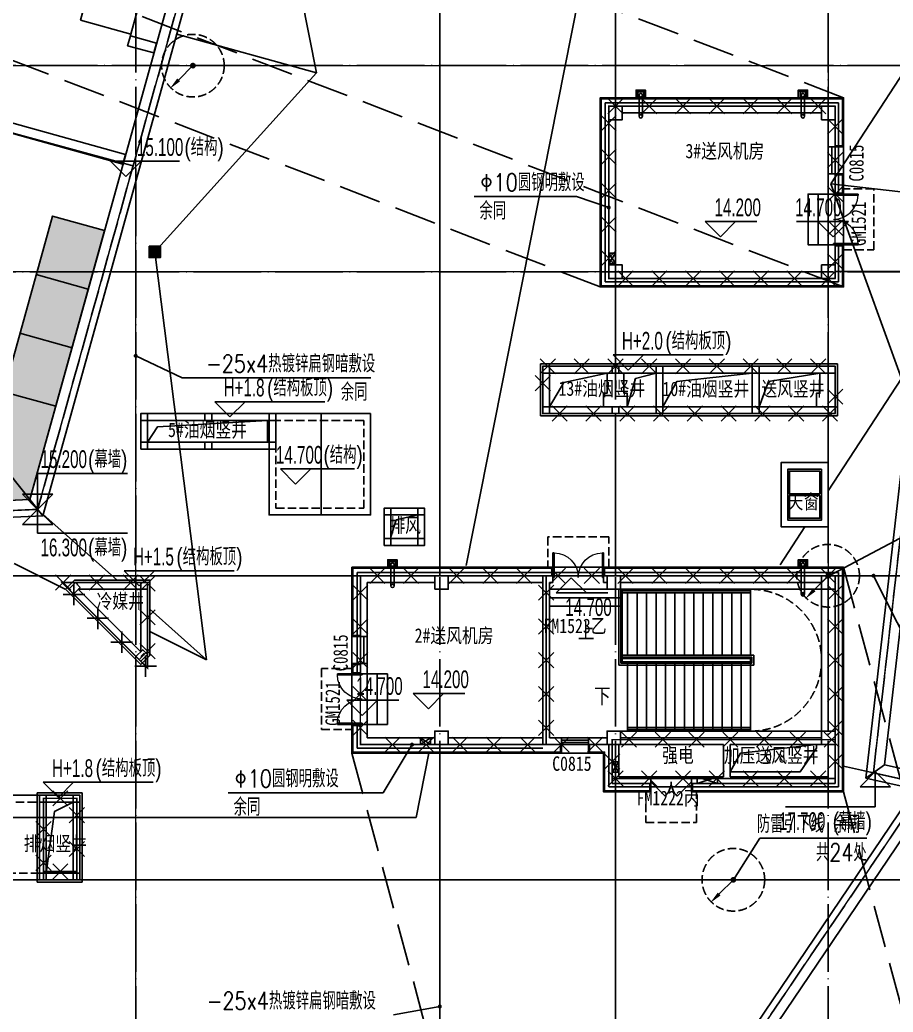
# Model space of a CAD drawing. Extents: x -233336 to 840473, y -28113 to 330904.
# Drawn here: x 781954 to 807803, y 268472 to 297847 of the extents above; entities that cross this region are included whole.
import ezdxf
from ezdxf.xclip import XClip

# ---------------------------------------------------------------- set-up
doc = ezdxf.new("R2010")
doc.units = 0
doc.header["$LTSCALE"] = 1000
doc.header["$XCLIPFRAME"] = 2
for name, pattern in [('104-14# 核心筒$0$DASH', [0.35, 0.25, -0.1]), ('104-14# 核心筒$0$DOTE', [2.42, 2, -0.2, 0.02, -0.2]), ('DASH', [0.35, 0.25, -0.1]), ('X-104 14#平面$0$$0$DASH', [0.35, 0.25, -0.1]), ('X-104 14#平面$0$DASH', [0.35, 0.25, -0.1])]:
    doc.linetypes.add(name, pattern=pattern)
doc.layers.get('0').update_dxf_attribs({"linetype": 'CONTINUOUS'})
for name, color, linetype in [('104-14# 核心筒$0$01-标注_符号', 8, 'CONTINUOUS'), ('104-14# 核心筒$0$02-TEXT_标注', 9, 'CONTINUOUS'), ('104-14# 核心筒$0$02-TEXT_门窗', 9, 'CONTINUOUS'), ('104-14# 核心筒$0$A-C_窗', 8, 'CONTINUOUS'), ('104-14# 核心筒$0$A-E_栏杆', 8, 'CONTINUOUS'), ('104-14# 核心筒$0$A-E_电梯', 8, 'CONTINUOUS'), ('104-14# 核心筒$0$A_AXIS-轴线', 8, '104-14# 核心筒$0$DOTE'), ('104-14# 核心筒$0$A_STR-砌块墙', 7, 'CONTINUOUS'), ('104-14# 核心筒$0$A_STR-砼柱', 8, 'CONTINUOUS'), ('104-14# 核心筒$0$DOOR_FIRE', 8, 'CONTINUOUS'), ('104-14# 核心筒$0$DOOR_FIRE_TEXT', 7, 'CONTINUOUS'), ('104-14# 核心筒$0$DUCT-新风管立管', 3, 'CONTINUOUS'), ('104-14# 核心筒$0$SURFACE', 6, 'CONTINUOUS'), ('LIGHTNING_DIM', 80, 'CONTINUOUS'), ('LWIRE', 80, 'CONTINUOUS'), ('TEL_LEAD', 80, 'CONTINUOUS'), ('WIRE-避雷', 130, 'CONTINUOUS'), ('X-104 14#平面$0$01-标注_标高', 8, 'CONTINUOUS'), ('X-104 14#平面$0$02-TEXT_房间', 9, 'CONTINUOUS'), ('X-104 14#平面$0$02-TEXT_标注', 9, 'CONTINUOUS'), ('X-104 14#平面$0$02-TEXT_门窗', 9, 'CONTINUOUS'), ('X-104 14#平面$0$A-C_玻璃幕墙', 8, 'CONTINUOUS'), ('X-104 14#平面$0$A-C_窗', 8, 'CONTINUOUS'), ('X-104 14#平面$0$A-C_门', 8, 'CONTINUOUS'), ('X-104 14#平面$0$A-E_楼梯', 8, 'CONTINUOUS'), ('X-104 14#平面$0$A-O_分水线', 8, 'CONTINUOUS'), ('X-104 14#平面$0$A-O_屋面', 8, 'CONTINUOUS'), ('X-104 14#平面$0$A-SUR_保温', 8, 'CONTINUOUS'), ('X-104 14#平面$0$A-SUR_看线', 8, 'CONTINUOUS'), ('X-104 14#平面$0$A-TECH_电气', 8, 'CONTINUOUS'), ('X-104 14#平面$0$A-TECH_结构', 8, 'CONTINUOUS'), ('X-104 14#平面$0$A_STR-砌块墙', 7, 'CONTINUOUS'), ('X-104 14#平面$0$A_STR-砼柱', 8, 'CONTINUOUS'), ('X-104 14#平面$0$D_铝板', 8, 'CONTINUOUS'), ('X-104 14#平面$0$DUCT-新风管立管', 3, 'CONTINUOUS'), ('X-104 14#平面$0$EH_玻璃', 8, 'CONTINUOUS'), ('X-104 14#平面$0$SURFACE', 6, 'CONTINUOUS'), ('X-104 14#平面$0$图例', 7, 'CONTINUOUS')]:
    doc.layers.add(name, color=color, linetype=linetype)
doc.layers.add('104-14# 核心筒$0$04-不打印_辅助线', color=8, linetype='CONTINUOUS', plot=False)
doc.layers.add('X-104 14#平面$0$04-不打印_辅助线', color=8, linetype='CONTINUOUS', plot=False)
doc.styles.add('104-14# 核心筒$0$_TCH_DIM', font='ros.shx', dxfattribs={"bigfont": 'jd.shx'})
doc.styles.add('104-14# 核心筒$0$_TCH_SPACE', font='STXIHEI.TTF', dxfattribs={"width": 0.8, "height": 5})
doc.styles.add('104-14# 核心筒$0$_TCH_WINDOW', font='STXIHEI.TTF', dxfattribs={"width": 0.8, "height": 3.5})
doc.styles.add('104-14# 核心筒$0$Standard', font='STXIHEI.TTF', dxfattribs={"width": 0.8})
doc.styles.add('_TEL_DIM', font='ROMANS2', dxfattribs={"width": 0.8, "height": 3.5, "bigfont": 'HZDF2'})
doc.styles.get("Standard").update_dxf_attribs({"font": 'GBENOR', "bigfont": 'GBCBIG'})
doc.styles.add('X-104 14#平面$0$_TCH_DIM', font='ros.shx', dxfattribs={"width": 0.8, "bigfont": 'jd.shx'})
doc.styles.add('X-104 14#平面$0$_TCH_SPACE', font='STXIHEI.TTF', dxfattribs={"width": 0.8, "height": 5})
doc.styles.add('X-104 14#平面$0$_TCH_WINDOW', font='STXIHEI.TTF', dxfattribs={"width": 0.75, "height": 3.5})
doc.styles.add('X-104 14#平面$0$Standard', font='STXIHEI.TTF', dxfattribs={"width": 0.8})

# ---------------------------------------------------------------- blocks, each defined once
blk = doc.blocks.new('104-14# 核心筒$0$$DorLib2D$00000116')
at = {"color": 0}
for p, q in [((-0.5, 0), (-0.146, 0.354)), ((0.5, 0), (0.146, 0.354))]:
    blk.add_line(p, q, dxfattribs=at)
for centre, start, end in [((-0.5, 0), 0, 45), ((0.5, 0), 135, 180)]:
    blk.add_arc(centre, 0.5, start, end, dxfattribs=at)
blk = doc.blocks.new('_FZHK')
blk.add_lwpolyline([(-0.5, -0.5), (0.5, -0.5), (0.5, 0.5), (-0.5, 0.5)], close=True)
blk = doc.blocks.new('104-14# 核心筒$0$$DorLib2D$00000002')
for p, q in [((-0.5, 0), (-0.5, 0.4875)), ((-0.475, 0.4875), (-0.5, 0.4875)), ((-0.475, 0), (-0.475, 0.4875)), ((0.475, 0), (0.475, 0.4875)), ((0.475, 0.4875), (0.5, 0.4875)), ((0.5, 0), (0.5, 0.4875)), ((-0.5, 0), (-0.475, 0)), ((0.5, 0), (0.475, 0))]:
    blk.add_line(p, q)
at = {"lineweight": 13}
for centre, start, end in [((-0.4875, 0), 0, 88.53072), ((0.4875, 0), 91.46928, 180)]:
    blk.add_arc(centre, 0.4875, start, end, dxfattribs=at)
blk = doc.blocks.new('104-14# 核心筒$0$$TCHSYS$WIN2D')
for p, q in [((-0.5, 0.5), (0.5, 0.5)), ((-0.5, 0.5), (-0.5, -0.5)), ((0.5, 0.5), (0.5, -0.5)), ((0.5, 0.167), (-0.5, 0.167)), ((0.5, -0.167), (-0.5, -0.167)), ((-0.5, -0.5), (0.5, -0.5))]:
    blk.add_line(p, q)
blk = doc.blocks.new('104-14# 核心筒')
at = {"layer": '104-14# 核心筒$0$01-标注_符号'}
for points in [[(108715, 282773.2, 0, 0, 0), (108715, 283600, 120, 0, 0), (108715, 284050, 0, 0, 0)], [(109540, 280425, 0, 0, 0), (114200, 280425, 0, 0, 0), (114200, 282575, 0, 0, 0), (111530, 282575, 120, 0, 0), (111080, 282575, 0, 0, 0)]]:
    blk.add_lwpolyline(points, format="xyseb", dxfattribs=at)
at = {"layer": '104-14# 核心筒$0$04-不打印_辅助线', "linetype": '104-14# 核心筒$0$DASH'}
blk.add_arc((113600, 281500), 2100, 270, 90, dxfattribs=at)
at = {"layer": '104-14# 核心筒$0$A-E_栏杆'}
for p, q in [((109700, 283600), (109700, 281350)), ((109760, 283600), (109750, 283600)), ((109760, 283600), (109760, 281410)), ((113600, 283550), (109800, 283550)), ((109800, 283490), (109800, 283550)), ((113600, 283490), (109800, 283490)), ((113600, 283490), (113600, 283550)), ((109760, 281410), (113640, 281410)), ((113700, 281650), (109800, 281650)), ((109800, 281590), (109800, 281650)), ((113640, 281590), (109800, 281590)), ((113640, 281410), (113640, 281590)), ((113700, 281350), (113700, 281650)), ((109700, 281350), (113700, 281350)), ((113600, 279510), (109960, 279510)), ((109960, 279450), (109960, 279510)), ((113600, 279450), (109960, 279450)), ((113600, 279450), (113600, 279510))]:
    blk.add_line(p, q, dxfattribs=at)
at = {"layer": '104-14# 核心筒$0$A-E_电梯'}
for p, q in [((109750, 283600), (113600, 283600)), ((109750, 283600), (115700, 283600)), ((109800, 283600), (109800, 283550)), ((109800, 283550), (109800, 283490)), ((109800, 283490), (109800, 281650)), ((109960, 283600), (109960, 283550)), ((109960, 283490), (109960, 281650)), ((110240, 283600), (110240, 283550)), ((110240, 283490), (110240, 281650)), ((110520, 283600), (110520, 283550)), ((110520, 283490), (110520, 281650)), ((110800, 283600), (110800, 283550)), ((110800, 283490), (110800, 281650)), ((111080, 283600), (111080, 283550)), ((111080, 283490), (111080, 281650)), ((111360, 283600), (111360, 283550)), ((111360, 283490), (111360, 281650)), ((111640, 283600), (111640, 283550)), ((111640, 283490), (111640, 281650)), ((111920, 283600), (111920, 283550)), ((111920, 283490), (111920, 281650)), ((112200, 283600), (112200, 283550)), ((112200, 283490), (112200, 281650)), ((112480, 283600), (112480, 283550)), ((112480, 283490), (112480, 281650)), ((112760, 283600), (112760, 283550)), ((112760, 283490), (112760, 281650)), ((113040, 283600), (113040, 283550)), ((113040, 283490), (113040, 281650)), ((113320, 283600), (113320, 283550)), ((113320, 283490), (113320, 281650)), ((113600, 283600), (113600, 283550)), ((113600, 283550), (113600, 283490)), ((113600, 283490), (113600, 281650)), ((115700, 283600), (115700, 279400)), ((109800, 281650), (109800, 281590)), ((109800, 281590), (109800, 281550)), ((109800, 281550), (113600, 281550)), ((109960, 281590), (109960, 281550)), ((113600, 281450), (109960, 281450)), ((109960, 279400), (109960, 281450)), ((110240, 281590), (110240, 281550)), ((110240, 279400), (110240, 281450)), ((110520, 281590), (110520, 281550)), ((110520, 279400), (110520, 281450)), ((110800, 281590), (110800, 281550)), ((110800, 279400), (110800, 281450)), ((111080, 281590), (111080, 281550)), ((111080, 279400), (111080, 281450)), ((111360, 281590), (111360, 281550)), ((111360, 279400), (111360, 281450)), ((111640, 281590), (111640, 281550)), ((111640, 279400), (111640, 281450)), ((111920, 281590), (111920, 281550)), ((111920, 279400), (111920, 281450)), ((112200, 281590), (112200, 281550)), ((112200, 279400), (112200, 281450)), ((112480, 281590), (112480, 281550)), ((112480, 279400), (112480, 281450)), ((112760, 281590), (112760, 281550)), ((112760, 279400), (112760, 281450)), ((113040, 281590), (113040, 281550)), ((113040, 279400), (113040, 281450)), ((113320, 281590), (113320, 281550)), ((113320, 279400), (113320, 281450)), ((113600, 281590), (113600, 281550)), ((113600, 279400), (113600, 281450)), ((109750, 279400), (115700, 279400)), ((113600, 279400), (109960, 279400))]:
    blk.add_line(p, q, dxfattribs=at)
for points in [[(109800, 283350), (107650, 283350), (107650, 283600), (109800, 283600)], [(109800, 283100), (107650, 283100), (107650, 283350), (109800, 283350)], [(113600, 281450), (109800, 281450), (109800, 281550), (113600, 281550)]]:
    blk.add_lwpolyline(points, close=True, dxfattribs=at)
at = {"layer": '104-14# 核心筒$0$A_AXIS-轴线'}
for p, q in [((95400, 317833.6), (95400, 259754.9)), ((104400, 317833.6), (104400, 259754.9)), ((109600, 317833.6), (109600, 259754.9)), ((115900, 317833.6), (115900, 259754.9)), ((-9370.1, 299100), (120259.9, 299100)), ((-9370.1, 293000), (120259.9, 293000)), ((-9370.1, 284000), (120259.9, 284000)), ((-9370.1, 275000), (120259.9, 275000))]:
    blk.add_line(p, q, dxfattribs=at)
at = {"layer": '104-14# 核心筒$0$A_STR-砌块墙'}
for p, q in [((107750, 284000), (107450, 284000)), ((107450, 284000), (107450, 279000)), ((107650, 283800), (107750, 283800)), ((107650, 283800), (107650, 279200)), ((107750, 283800), (107750, 284000)), ((109350, 284000), (109250, 284000)), ((109250, 284000), (109250, 283800)), ((109250, 283800), (109350, 283800)), ((115700, 284000), (109750, 284000)), ((115700, 283800), (109750, 283800)), ((115900, 283600), (115900, 279400)), ((116100, 283600), (116100, 279400)), ((108000, 279200), (107650, 279200)), ((108000, 279000), (108000, 279200)), ((109350, 279200), (108800, 279200)), ((108800, 279200), (108800, 279000)), ((112900, 279200), (109750, 279200)), ((115700, 279200), (112900, 279200)), ((107450, 279000), (108000, 279000)), ((108800, 279000), (109350, 279000)), ((109500, 279000), (109500, 277850)), ((109700, 279000), (109700, 278050)), ((112800, 279000), (109750, 279000)), ((112800, 279000), (112800, 278050)), ((113000, 279000), (113000, 278050)), ((115700, 279000), (113000, 279000)), ((115900, 279000), (115900, 278050)), ((116100, 279000), (116100, 277850)), ((110650, 278050), (109700, 278050)), ((110650, 277850), (110650, 278050)), ((112800, 278050), (111850, 278050)), ((111850, 278050), (111850, 277850)), ((115900, 278050), (113000, 278050)), ((109500, 277850), (110650, 277850)), ((111850, 277850), (112900, 277850)), ((116100, 277850), (112900, 277850))]:
    blk.add_line(p, q, dxfattribs=at)
at = {"layer": '104-14# 核心筒$0$DOOR_FIRE'}
for p, q in [((109250, 284100), (107750, 284100)), ((111850, 278050), (110650, 278050)), ((111850, 277750), (110650, 277750))]:
    blk.add_line(p, q, dxfattribs=at)
at = {"layer": '104-14# 核心筒$0$DUCT-新风管立管'}
blk.add_lwpolyline([(115550, 279000), (113000, 279000), (113000, 278200), (115068, 278200), (115550, 278895.9), (115550, 279000), (113298.3, 278745), (113000, 278200)], dxfattribs=at)
at = {"layer": '104-14# 核心筒$0$SURFACE'}
for p, q in [((107750, 284100), (107450, 284100)), ((107750, 284100), (107750, 284000)), ((109250, 284100), (109250, 284000)), ((109450, 284100), (109250, 284100)), ((116200, 284100), (109450, 284100)), ((116200, 284100), (116200, 279100)), ((116200, 279100), (116200, 277750)), ((109400, 279000), (109400, 277750)), ((110650, 277750), (109400, 277750)), ((110650, 277750), (110650, 277850)), ((111850, 277750), (111850, 277850)), ((112900, 277750), (111850, 277750)), ((116200, 277750), (112900, 277750))]:
    blk.add_line(p, q, dxfattribs=at)
at = {"layer": '104-14# 核心筒$0$A-C_窗'}
ref = blk.add_blockref('104-14# 核心筒$0$$TCHSYS$WIN2D', (108400, 279100), dxfattribs=dict(at, xscale=800, yscale=-200, zscale=200, rotation=179.9999999996356))
ref.add_attrib('A', 'C0815', (107728, 278225), dxfattribs={"layer": '104-14# 核心筒$0$02-TEXT_门窗', "height": 428.14, "rotation": 360, "style": '104-14# 核心筒$0$_TCH_WINDOW', "width": 0.8})
at = {"layer": '104-14# 核心筒$0$A_STR-砼柱', "xscale": 400, "yscale": 400, "zscale": 400}
for p in [(109550, 283800), (115900, 283800), (109550, 279200), (115900, 279200)]:
    blk.add_blockref('_FZHK', p, dxfattribs=at)
at = {"layer": '104-14# 核心筒$0$DOOR_FIRE'}
ref = blk.add_blockref('104-14# 核心筒$0$$DorLib2D$00000002', (108500, 283950), dxfattribs=dict(at, xscale=1500, yscale=-1500, zscale=300, rotation=180.0000000000017))
ref.add_attrib('A', 'FM1523乙', (107471.6, 282302.3), dxfattribs={"layer": '104-14# 核心筒$0$DOOR_FIRE_TEXT', "height": 428.14, "style": '104-14# 核心筒$0$_TCH_WINDOW', "width": 0.8})
ref = blk.add_blockref('104-14# 核心筒$0$$DorLib2D$00000116', (111250, 277900), dxfattribs=dict(at, xscale=1200, yscale=1200, zscale=300, rotation=179.9999999996362))
ref.add_attrib('A', 'FM1222丙', (110225.9, 277207.6), dxfattribs={"layer": '104-14# 核心筒$0$DOOR_FIRE_TEXT', "height": 428.14, "rotation": 360, "style": '104-14# 核心筒$0$_TCH_WINDOW', "width": 0.8})
at = {"layer": '104-14# 核心筒$0$01-标注_符号', "color": 7, "style": '104-14# 核心筒$0$_TCH_DIM'}
for s, p in [('上', (108485.1, 282090.7)), ('下', (108963.3, 280162.5))]:
    blk.add_text(s, height=520.9, dxfattribs=at).set_placement(p)
at = {"layer": '104-14# 核心筒$0$02-TEXT_标注', "style": '104-14# 核心筒$0$Standard', "width": 0.8}
for s, p in [('强电', (110982.8, 278469.5)), ('加压送风竖井', (112809.3, 278468.9))]:
    blk.add_text(s, height=428.14, dxfattribs=at).set_placement(p)
at = {"layer": '104-14# 核心筒$0$04-不打印_辅助线', "style": '104-14# 核心筒$0$_TCH_SPACE', "width": 0.8}
blk.add_text('0.8', height=366.98, dxfattribs=at).set_placement((114032.8, 278469.1))
blk = doc.blocks.new('X-104 14#平面$0$0000')
for p, q in [((68587, 39539), (63777, 15271)), ((57983, 36863), (59350, 29855)), ((59350, 29855), (54563, 24557)), ((62677, 9721), (62299, 7817)), ((45350, 7817), (62299, 7817))]:
    blk.add_line(p, q)
for points in [[(77922, 31708), (74572, 26572)], [(59350, 29855), (55213, 31004)], [(76671, 20811), (74572, 26572)], [(74572, 26572), (77594, 26226)], [(54563, 24557), (56097, 12485)], [(76671, 20811), (74500, 17483)], [(53450, 14841), (51263, 16788)], [(73808, 16421), (73072, 15294)], [(51914, 14577), (50400, 15334)], [(56097, 12485), (54420, 13978)], [(56097, 12485), (54420, 13324)]]:
    blk.add_lwpolyline(points)
blk = doc.blocks.new('X-104 14#平面$0$jtkjuyriuy')
h = blk.add_hatch()
h.set_pattern_fill('ANSI31', color=8, scale=30, angle=45)
h.set_pattern_definition([(90, (0, 0), (-47.625, 1e-14), [])])
h.paths.add_polyline_path([(-138, 138), (138, 138), (138, -138), (-138, -138)])
for points in [[(-168, 168), (168, 168), (168, -168), (-168, -168)], [(-138, 138), (138, 138), (138, -138), (-138, -138)]]:
    blk.add_lwpolyline(points, close=True)
at = {"layer": 'X-104 14#平面$0$04-不打印_辅助线'}
for p, q in [((-168, 0), (168, 0)), ((0, 168), (0, -168))]:
    blk.add_line(p, q, dxfattribs=at)
blk = doc.blocks.new('X-104 14#平面$0$ddddllll')
at = {"layer": 'X-104 14#平面$0$A-O_分水线'}
blk.add_blockref('X-104 14#平面$0$jtkjuyriuy', (71663, 24257), dxfattribs=at)
blk = doc.blocks.new('X-104 14#平面$0$000003333')
blk.add_circle((95963, 293585), 50)
blk = doc.blocks.new('X-104 14#平面$0$A$C6C68079C')
at = {"layer": 'X-104 14#平面$0$图例'}
for p, q in [((91, 87), (145, 141)), ((91, -87), (145, -137))]:
    blk.add_line(p, q, dxfattribs=at)
for points in [[(-80, -137), (-80, 141), (145, 141), (145, -137)], [(-80, -87), (-80, 87), (91, 87), (91, -87)]]:
    blk.add_lwpolyline(points, close=True, dxfattribs=at)
blk = doc.blocks.new('*U95')
blk.add_lwpolyline([(200, 0), (200, 300), (0, 300), (0, 0), (200, 0), (0, 300), (0, 0), (200, 300)])
blk = doc.blocks.new('*U97')
blk.add_lwpolyline([(200, 0), (200, 600), (0, 600), (0, 0), (200, 0), (0, 600), (0, 0), (200, 600)])
blk = doc.blocks.new('X-104 14#平面$0$dd')
at = {"layer": 'X-104 14#平面$0$A-TECH_电气'}
for p in [(109463, -5855), (109563, -20913)]:
    blk.add_blockref('*U95', p, dxfattribs=at)
for name, p, rotation in [('*U95', (104188, -20100), 90), ('*U97', (112084, -21050), 270)]:
    blk.add_blockref(name, p, dxfattribs=dict(at, rotation=rotation))
blk = doc.blocks.new('X-104 14#平面$0$$DorLib2D$00000002')
for p, q in [((-0.5, 0), (-0.5, 0.4875)), ((-0.475, 0.4875), (-0.5, 0.4875)), ((-0.475, 0), (-0.475, 0.4875)), ((0.475, 0), (0.475, 0.4875)), ((0.475, 0.4875), (0.5, 0.4875)), ((0.5, 0), (0.5, 0.4875)), ((-0.5, 0), (-0.475, 0)), ((0.5, 0), (0.475, 0))]:
    blk.add_line(p, q)
at = {"lineweight": 13}
for centre, start, end in [((-0.4875, 0), 0, 88.53072), ((0.4875, 0), 91.46928, 180)]:
    blk.add_arc(centre, 0.4875, start, end, dxfattribs=at)
blk = doc.blocks.new('X-104 14#平面$0$$TCHSYS$WIN2D')
for p, q in [((-0.5, 0.5), (0.5, 0.5)), ((-0.5, 0.5), (-0.5, -0.5)), ((0.5, 0.5), (0.5, -0.5)), ((0.5, 0.167), (-0.5, 0.167)), ((0.5, -0.167), (-0.5, -0.167)), ((-0.5, -0.5), (0.5, -0.5))]:
    blk.add_line(p, q)
blk = doc.blocks.new('X-104 14#平面')
at = {"layer": 'X-104 14#平面$0$EH_玻璃'}
h = blk.add_hatch(dxfattribs=at)
h.set_pattern_fill('DOTS', color=256, scale=50, angle=45)
h.paths.add_polyline_path([(91034.5, 287800.7), (86209.5, 287581), (86282.3, 285982.7), (92265.6, 286255.1), (94479, 294219.8), (92937.4, 294648.2)])
for p, q in [((95550, 281751.6), (93701.6, 283600)), ((95550, 283600), (95550, 281751.6))]:
    blk.add_line(p, q)
blk.add_lwpolyline([(102950, 285100), (103750, 285100), (103750, 285800), (102950, 285800)], close=True)
for points in [[(95650, 281710.2), (95550, 281610.2)], [(95750, 281668.8), (95750, 281951.6)]]:
    blk.add_lwpolyline(points)
at = {"layer": 'X-104 14#平面$0$01-标注_标高'}
for p, q in [((95107.7, 295821.5), (94657.7, 296271.5)), ((94657.7, 296271.5), (96692.5, 296271.5)), ((95107.7, 295821.5), (95557.7, 296271.5)), ((112706.3, 294035.6), (112256.3, 294485.6)), ((112256.3, 294485.6), (113788.2, 294485.6)), ((112706.3, 294035.6), (113156.3, 294485.6)), ((116494.1, 294485.6), (114962.2, 294485.6)), ((116044.1, 294035.6), (115594.1, 294485.6)), ((116044.1, 294035.6), (116494.1, 294485.6)), ((109979.3, 290086.2), (109529.3, 290536.2)), ((109529.3, 290536.2), (112785.3, 290536.2)), ((109979.3, 290086.2), (110429.3, 290536.2)), ((98190.2, 288701.7), (97740.2, 289151.7)), ((97740.2, 289151.7), (100996.2, 289151.7)), ((98190.2, 288701.7), (98640.2, 289151.7)), ((92496.6, 285965.3), (92496.6, 287031)), ((92496.6, 287031), (95156.1, 287031)), ((100133.1, 286710.3), (99683.1, 287160.3)), ((99683.1, 287160.3), (101873.4, 287160.3)), ((100133.1, 286710.3), (100583.1, 287160.3)), ((92496.6, 285965.3), (92046.6, 286415.3)), ((92046.6, 286415.3), (92946.6, 286415.3)), ((92496.6, 285965.3), (92946.6, 286415.3)), ((92496.6, 285965.3), (92046.6, 285515.3)), ((92496.6, 285965.3), (92946.6, 285515.3)), ((92496.6, 285965.3), (92496.6, 285257.5)), ((92046.6, 285515.3), (92946.6, 285515.3)), ((92496.6, 285257.5), (95156.1, 285257.5)), ((95506.7, 283698), (95056.7, 284148)), ((95056.7, 284148), (98312.7, 284148)), ((95506.7, 283698), (95956.7, 284148)), ((108291.1, 283941.9), (107841.1, 283491.9)), ((108291.1, 283941.9), (108741.1, 283491.9)), ((107841.1, 283491.9), (109373, 283491.9)), ((102102.8, 279865.1), (101652.8, 280315.1)), ((101652.8, 280315.1), (103184.7, 280315.1)), ((102102.8, 279865.1), (102552.8, 280315.1)), ((104062.4, 280065.1), (103612.4, 280515.1)), ((103612.4, 280515.1), (105144.3, 280515.1)), ((104062.4, 280065.1), (104512.4, 280515.1)), ((117288.9, 278205.4), (116838.9, 277755.4)), ((117288.9, 278205.4), (117738.9, 277755.4)), ((117288.9, 278205.4), (117288.9, 277155.4)), ((93113.4, 277435.4), (92663.4, 277885.4)), ((92663.4, 277885.4), (95919.4, 277885.4)), ((93113.4, 277435.4), (93563.4, 277885.4)), ((117738.9, 277755.4), (116838.9, 277755.4)), ((117288.9, 277155.4), (114629.4, 277155.4))]:
    blk.add_line(p, q, dxfattribs=at)
at = {"layer": 'X-104 14#平面$0$02-TEXT_标注', "linetype": 'X-104 14#平面$0$DASH', "ltscale": 5}
for points in [[(116350, 298150), (73199.9, 314785)], [(109150, 292550), (65999.9, 309185)], [(116350, 292550), (73199.9, 309185)], [(116350, 284250), (125102.4, 251698.1)], [(101800, 278750), (110552.4, 246198.1)], [(116350, 277600), (125102.4, 245048.1)]]:
    blk.add_lwpolyline(points, dxfattribs=at)
at = {"layer": 'X-104 14#平面$0$A-C_玻璃幕墙'}
blk.add_line((91491.6, 289445.4), (93033.1, 289017), dxfattribs=at)
for points in [[(116100, 296700), (116350, 296700), (116350, 298150), (109150, 298150), (109150, 292550), (116350, 292550), (116350, 293800), (116100, 293800)], [(116100, 296730), (116320, 296730), (116320, 298120), (109180, 298120), (109180, 292580), (116320, 292580), (116320, 293770), (116100, 293770)], [(116100, 295300), (116350, 295300), (116350, 295900), (116100, 295900)], [(116100, 295330), (116320, 295330), (116320, 295870), (116100, 295870)], [(92455.5, 292914), (93997, 292485.6)], [(91973.5, 291179.7), (93515.1, 290751.3)], [(91034.5, 287800.7), (92265.6, 286255.1)], [(102050, 282200), (101800, 282200), (101800, 284250), (107750, 284250), (107750, 284000)], [(102050, 282230), (101830, 282230), (101830, 284220), (107720, 284220), (107720, 284000)], [(109250, 284000), (109250, 284250), (116350, 284250), (116350, 277600), (111850, 277600), (111850, 277850)], [(109280, 284000), (109280, 284220), (116320, 284220), (116320, 277630), (111880, 277630), (111880, 277850)], [(102050, 281100), (101800, 281100), (101800, 281400), (102050, 281400)], [(102050, 281130), (101830, 281130), (101830, 281370), (102050, 281370)], [(108000, 279000), (108000, 278750), (101800, 278750), (101800, 279600), (102050, 279600)], [(107970, 279000), (107970, 278780), (101830, 278780), (101830, 279570), (102050, 279570)], [(110650, 277850), (110650, 277600), (109250, 277600), (109250, 278750), (108800, 278750), (108800, 279000)], [(110620, 277850), (110620, 277630), (109280, 277630), (109280, 278780), (108830, 278780), (108830, 279000)]]:
    blk.add_lwpolyline(points, dxfattribs=at)
for points in [[(91034.5, 287800.7), (86209.5, 287581), (86282.3, 285982.7), (92265.6, 286255.1), (94479, 294219.8), (92937.4, 294648.2)], [(115700, 287150), (115700, 285650), (114700, 285650), (114700, 287150)], [(115650, 287100), (115650, 286425), (114750, 286425), (114750, 287100)], [(115650, 286375), (115650, 285700), (114750, 285700), (114750, 286375)]]:
    blk.add_lwpolyline(points, close=True, dxfattribs=at)
at = {"layer": 'X-104 14#平面$0$A-C_门'}
for p, q in [((115900, 295300), (115900, 293800)), ((102250, 281100), (102250, 279600))]:
    blk.add_line(p, q, dxfattribs=at)
for points in [[(115600, 295300), (115600, 293800), (115300, 293800), (115300, 295300)], [(115900, 295300), (115900, 293800), (115600, 293800), (115600, 295300)], [(102550, 281100), (102550, 279600), (102250, 279600), (102250, 281100)], [(102850, 281100), (102850, 279600), (102550, 279600), (102550, 281100)]]:
    blk.add_lwpolyline(points, close=True, dxfattribs=at)
at = {"layer": 'X-104 14#平面$0$A-E_楼梯'}
for p, q in [((95254.3, 300027.4), (98935.7, 313258.8)), ((94164.4, 301885), (93763, 300442.3)), ((93763, 300442.3), (95254.3, 300027.4))]:
    blk.add_line(p, q, dxfattribs=at)
blk.add_lwpolyline([(95254.3, 300027.4), (95241.1, 299979.7)], dxfattribs=at)
at = {"layer": 'X-104 14#平面$0$A-O_分水线'}
for p, q in [((110300, 297600), (110300, 298230)), ((110400, 297600), (110400, 298230)), ((115100, 297600), (115100, 298230)), ((115200, 297600), (115200, 298230)), ((102950, 283700), (102950, 284330)), ((103050, 283700), (103050, 284330)), ((115100, 283450), (115100, 284330)), ((115200, 283450), (115200, 284330))]:
    blk.add_line(p, q, dxfattribs=at)
for points in [[(100889, 285800), (100889, 288800)], [(117234.1, 278166.3), (116350, 278363.1)]]:
    blk.add_lwpolyline(points, dxfattribs=at)
for centre in [(110350, 297600), (115150, 297600), (103000, 283700), (115150, 283450)]:
    blk.add_circle(centre, 50, dxfattribs=at)
for centre in [(110350, 298230), (115150, 298230), (103000, 284330), (115150, 284330)]:
    blk.add_arc(centre, 50, 0, 180, dxfattribs=at)
at = {"layer": 'X-104 14#平面$0$A-O_分水线', "linetype": 'X-104 14#平面$0$$0$DASH', "ltscale": 0.2}
for centre in [(110350, 298230), (115150, 298230), (103000, 284330), (115150, 284330)]:
    blk.add_arc(centre, 50, 180, 0, dxfattribs=at)
at = {"layer": 'X-104 14#平面$0$A-O_屋面'}
for points in [[(82349.8, 264577.4), (83499.8, 267565.9), (52926.6, 266284.7), (53491, 268939.8), (17309.3, 268308.2), (22065.4, 284894.6), (62738.3, 285920), (62307.5, 284891.2), (92265.6, 286255.1), (99426.9, 312025), (120741.8, 306094.6), (117562.9, 278400.5), (119297.3, 278014.5), (109062.3, 262867.9), (82417.6, 264753.6)], [(117562.9, 278400.5), (117014.8, 278010.2)]]:
    blk.add_lwpolyline(points, dxfattribs=at)
for points in [[(83126.9, 265204.7), (108809.6, 263387.1), (118471.8, 277685.9), (117014.8, 278010.2), (120196.4, 305727.4), (99774.7, 311409.3), (92650.5, 285772.1), (61541.2, 284355.8), (61978.8, 285400.7), (22444.8, 284404), (17976.2, 268819.9), (54110.7, 269450.7), (53549.7, 266811.2), (84240.1, 268097.3)], [(102350, 288800), (99350, 288800), (99350, 285800), (102350, 285800)], [(92750, 277500), (86550, 277500), (86550, 275000), (92750, 275000)]]:
    blk.add_lwpolyline(points, close=True, dxfattribs=at)
at = {"layer": 'X-104 14#平面$0$A-O_屋面', "ltscale": 5}
for points in [[(96015.6, 299764.2), (95935.2, 299475.2), (95160.7, 299690.7), (95241.1, 299979.7), (96015.6, 299764.2)], [(95099.4, 296471), (89096.5, 298141.2), (77166, 288800), (8392.2, 288800), (5790.4, 276559.6), (2660.3, 277224.9), (-2631.9, 278349.8), (-6009.8, 262458.3), (40178.1, 264474.9), (39845.1, 262383.6), (83828.3, 264653.8)]]:
    blk.add_lwpolyline(points, dxfattribs=at)
blk.add_lwpolyline([(95099.4, 296471), (95018.9, 296182), (89162.1, 297811.5), (77269.5, 288500), (70400, 288500), (70400, 288800), (77166, 288800), (89096.5, 298141.2)], close=True, dxfattribs=at)
at = {"layer": 'X-104 14#平面$0$A-O_屋面', "linetype": 'X-104 14#平面$0$DASH'}
for points in [[(116350, 293650), (117250, 293650), (117250, 295450), (116350, 295450)], [(109400, 284250), (109400, 285150), (107600, 285150), (107600, 284250)], [(101800, 281250), (100900, 281250), (100900, 279450), (101800, 279450)], [(110500, 277600), (110500, 276700), (112000, 276700), (112000, 277600)]]:
    blk.add_lwpolyline(points, dxfattribs=at)
for points in [[(99550, 286000), (102150, 286000), (102150, 288600), (99550, 288600)], [(89750, 277300), (92550, 277300), (92550, 275200), (89750, 275200)]]:
    blk.add_lwpolyline(points, close=True, dxfattribs=at)
at = {"layer": 'X-104 14#平面$0$A-O_屋面', "color": 1}
blk.add_lwpolyline([(92650.5, 285772.1), (92265.6, 286255.1)], dxfattribs=at)
at = {"layer": 'X-104 14#平面$0$A-SUR_保温'}
for p, q in [((116200, 298000), (109300, 298000)), ((109300, 298000), (109300, 292700)), ((116200, 298000), (116200, 296700)), ((116200, 296700), (116100, 296700)), ((116200, 295900), (116100, 295900)), ((116200, 295900), (116200, 295300)), ((116200, 295300), (116100, 295300)), ((116200, 293800), (116100, 293800)), ((116200, 293800), (116200, 292700)), ((116200, 292700), (109300, 292700)), ((107380, 290270), (109600, 290270)), ((107380, 288730), (107380, 290270)), ((109600, 290270), (110906, 290270)), ((110906, 290270), (113750, 290270)), ((113750, 290270), (116170, 290270)), ((116170, 290270), (116170, 288730)), ((109600, 288730), (107380, 288730)), ((110906, 288730), (109600, 288730)), ((113750, 288730), (110906, 288730)), ((116170, 288730), (113750, 288730)), ((104500, 284100), (101950, 284100)), ((101950, 284100), (101950, 282200)), ((107450, 284100), (104500, 284100)), ((95820, 283870), (93660.2, 283870)), ((95820, 283870), (95820, 281710.2)), ((101950, 282200), (102050, 282200)), ((101950, 281400), (102050, 281400)), ((101950, 281400), (101950, 281100)), ((101950, 281100), (102050, 281100)), ((101950, 279600), (102050, 279600)), ((101950, 279600), (101950, 278900)), ((104400, 278900), (101950, 278900)), ((107450, 278900), (104400, 278900))]:
    blk.add_line(p, q, dxfattribs=at)
at = {"layer": 'X-104 14#平面$0$A-SUR_看线'}
for p, q in [((116350, 295900), (116350, 296700)), ((116350, 293800), (116350, 295300)), ((109250, 284250), (107750, 284250)), ((101800, 281400), (101800, 282200)), ((101800, 279600), (101800, 281100)), ((108000, 278750), (108800, 278750)), ((110500, 277750), (112000, 277750))]:
    blk.add_line(p, q, dxfattribs=at)
at = {"layer": 'X-104 14#平面$0$A-TECH_结构', "linetype": 'X-104 14#平面$0$DASH', "ltscale": 3}
blk.add_lwpolyline([(82843.2, 265024.2), (82843.2, 265024.2), (108910.7, 263179.4), (118802, 277817.3), (117234.1, 278166.3), (120414.6, 305874.3), (99635.5, 311655.6), (92496.6, 285965.3), (61847.8, 284570), (62282.6, 285608.4), (22293, 284600.3), (17709.4, 268615.2), (53862.8, 269246.3), (53300.5, 266600.6), (83944, 267884.8), (82843.2, 265024.2), (82843.2, 265024.2)], dxfattribs=at)
at = {"layer": 'X-104 14#平面$0$A_STR-砌块墙'}
for p, q in [((115700, 297900), (109800, 297900)), ((115700, 297700), (109800, 297700)), ((109400, 297500), (109400, 293200)), ((109600, 297500), (109600, 293200)), ((115900, 297500), (115900, 296700)), ((116100, 296700), (116100, 297500)), ((115900, 296700), (116100, 296700)), ((115900, 295900), (115900, 295300)), ((116100, 295900), (115900, 295900)), ((116100, 295300), (116100, 295900)), ((115900, 295300), (116100, 295300)), ((116100, 293800), (115900, 293800)), ((115900, 293800), (115900, 293200)), ((116100, 293200), (116100, 293800)), ((115700, 293000), (109800, 293000)), ((115700, 292800), (109800, 292800)), ((107450, 289000), (107450, 290000)), ((107650, 290200), (109500, 290200)), ((107650, 290000), (109500, 290000)), ((107650, 289000), (107650, 290000)), ((109700, 290200), (110800, 290200)), ((109700, 290000), (110800, 290000)), ((110800, 290000), (110800, 289000)), ((111000, 290200), (113650, 290200)), ((111000, 290000), (111000, 289000)), ((111000, 290000), (113650, 290000)), ((113650, 290000), (113650, 289000)), ((113850, 290200), (115900, 290200)), ((113850, 290000), (113850, 289000)), ((113850, 290000), (115900, 290000)), ((115900, 290000), (115900, 289000)), ((116100, 290000), (116100, 289000)), ((95750, 288799.9), (97450, 288799.9)), ((97650, 288799.9), (99350, 288799.9)), ((109500, 289000), (107650, 289000)), ((109500, 288800), (107650, 288800)), ((110800, 289000), (109700, 289000)), ((110800, 288800), (109700, 288800)), ((113650, 289000), (111000, 289000)), ((113650, 288800), (111000, 288800)), ((115900, 289000), (113850, 289000)), ((115900, 288800), (113850, 288800)), ((95550, 288599.9), (95550, 287950)), ((95750, 288599.9), (97450, 288599.9)), ((95750, 288599.9), (95750, 287950)), ((97650, 288599.9), (99350, 288599.9)), ((99350, 287950), (99350, 288599.9)), ((99550, 287950), (99550, 288599.9)), ((95750, 287950), (97450, 287950)), ((97650, 287950), (99350, 287950)), ((95750, 287750), (97450, 287750)), ((97650, 287750), (99350, 287750)), ((102950, 286000), (103750, 286000)), ((102750, 285800), (102750, 285100)), ((102950, 285800), (103750, 285800)), ((102950, 285800), (102950, 285100)), ((103750, 285800), (103750, 285100)), ((103950, 285800), (103950, 285100)), ((102950, 285100), (103750, 285100)), ((102950, 284900), (103750, 284900)), ((93618.8, 283800), (93616.8, 283798)), ((95550, 283800), (93660.2, 283800)), ((93672.1, 283742.7), (93660.2, 283800)), ((104250, 284000), (102050, 284000)), ((102050, 284000), (102050, 282200)), ((104250, 283800), (102250, 283800)), ((102250, 282200), (102250, 283800)), ((107450, 284000), (104650, 284000)), ((107450, 283800), (104650, 283800)), ((107450, 283800), (107450, 284000)), ((93560.2, 283600), (93560.2, 283600)), ((93610.2, 283650), (93610.2, 283650)), ((93660.2, 283700), (93660.2, 283700)), ((95550, 283600), (93701.6, 283600)), ((93701.6, 283600), (95550, 281751.6)), ((95550, 283600), (95550, 281751.6)), ((95750, 283600), (95750, 281710.2)), ((93560.2, 283458.6), (95408.6, 281610.2)), ((102050, 282200), (102250, 282200)), ((95650, 281710.2), (95650, 281710.2)), ((95750, 281710.2), (95692.7, 281722.1)), ((95550, 281610.2), (95550, 281610.2)), ((95600, 281660.2), (95600, 281660.2)), ((95748, 281666.8), (95750, 281668.8)), ((102050, 281400), (102050, 281100)), ((102250, 281400), (102050, 281400)), ((102250, 281100), (102250, 281400)), ((102050, 281100), (102250, 281100)), ((102250, 279600), (102050, 279600)), ((102050, 279600), (102050, 279000)), ((102250, 279200), (102250, 279600)), ((104250, 279200), (102250, 279200)), ((107450, 279200), (104650, 279200)), ((107450, 279000), (107450, 279200)), ((104250, 279000), (102050, 279000)), ((107450, 279000), (104650, 279000)), ((92550, 275200), (92550, 277300)), ((92750, 277500), (93550, 277500)), ((92750, 277300), (93550, 277300)), ((92750, 275200), (92750, 277300)), ((93550, 275200), (93550, 277300)), ((93750, 275200), (93750, 277300)), ((92750, 275200), (93550, 275200)), ((92750, 275000), (93550, 275000))]:
    blk.add_line(p, q, dxfattribs=at)
at = {"layer": 'X-104 14#平面$0$D_铝板'}
blk.add_lwpolyline([(115900, 287350), (115900, 285450), (114500, 285450), (114500, 287350)], close=True, dxfattribs=at)
at = {"layer": 'X-104 14#平面$0$DUCT-新风管立管', "elevation": 3000}
for points in [[(109350, 290000), (107650, 290000), (107650, 289000), (109250, 289000), (109250, 289400), (109350, 289400), (109350, 290000), (108067, 289720.8), (107650, 289000)], [(110800, 290000), (109850, 290000), (109850, 289400), (109950, 289400), (109950, 289000), (110800, 289000), (110800, 290000), (110189.2, 289835.9), (109950, 289000)], [(113650, 290000), (111000, 290000), (111000, 289000), (113650, 289000), (113650, 290000), (111419.3, 289753), (111000, 289000)]]:
    blk.add_lwpolyline(points, dxfattribs=at)
at = {"layer": 'X-104 14#平面$0$DUCT-新风管立管'}
for points in [[(115650, 290000), (113850, 290000), (113850, 288999.9), (115550, 288999.9), (115550, 289400), (115650, 289400), (115650, 290000), (114131.6, 289749.7), (113850, 288999.9)], [(99300, 288599.9), (95750, 288599.9), (95750, 287950), (99300, 287950), (99300, 288599.9), (96045.6, 288408.4), (95750, 287950)], [(103750, 285800), (102950, 285800), (102950, 285100), (103750, 285100), (103750, 285800), (103108.9, 285651.9), (102950, 285150.1)], [(93550, 277300), (92750, 277300), (92750, 275200), (93550, 275200), (93550, 277300), (93000.1, 277021.2), (92750, 275200)]]:
    blk.add_lwpolyline(points, dxfattribs=at)
at = {"layer": 'X-104 14#平面$0$SURFACE'}
for p, q in [((93440, 283479.8), (95429.8, 281490)), ((92480, 277570), (93820, 277570)), ((92480, 274930), (92480, 277570)), ((93820, 274930), (93820, 277570)), ((92480, 274930), (93820, 274930))]:
    blk.add_line(p, q, dxfattribs=at)
blk.add_lwpolyline([(95820, 281639.8), (95820, 283870), (93589.8, 283870), (93319.8, 283600), (95550, 281369.8)], close=True, dxfattribs=at)
ref = blk.add_blockref('104-14# 核心筒', (0, 0))
XClip(ref).set_block_clipping_path([(-38664.3623821461, -25500), (139216.5485069363, 330900)])
for name, p in [('X-104 14#平面$0$ddddllll', (24300, 269328.8)), ('X-104 14#平面$0$000003333', (0, 0)), ('X-104 14#平面$0$dd', (-62.7, 299100))]:
    blk.add_blockref(name, p)
at = {"color": 5, "rotation": 89.99999999999999}
for p in [(110350, 298230), (115150, 298230), (103000, 284330), (115150, 284330)]:
    blk.add_blockref('X-104 14#平面$0$A$C6C68079C', p, dxfattribs=at)
at = {"layer": 'X-104 14#平面$0$A-C_窗'}
ref = blk.add_blockref('X-104 14#平面$0$$TCHSYS$WIN2D', (116050, 296300), dxfattribs=dict(at, xscale=800, yscale=-300, zscale=300, rotation=270))
ref.add_attrib('A', 'C0815', (116943.5, 295670), dxfattribs={"layer": 'X-104 14#平面$0$02-TEXT_门窗', "height": 428.14, "rotation": 90, "style": 'X-104 14#平面$0$_TCH_WINDOW', "width": 0.75})
ref = blk.add_blockref('X-104 14#平面$0$$TCHSYS$WIN2D', (102100, 281800), dxfattribs=dict(at, xscale=800, yscale=-300, zscale=300, rotation=270))
ref.add_attrib('A', 'C0815', (101675.8, 281170), dxfattribs={"layer": 'X-104 14#平面$0$02-TEXT_门窗', "height": 428.14, "rotation": 90, "style": 'X-104 14#平面$0$_TCH_WINDOW', "width": 0.75})
at = {"layer": 'X-104 14#平面$0$A-C_门'}
ref = blk.add_blockref('X-104 14#平面$0$$DorLib2D$00000002', (116050, 294550), dxfattribs=dict(at, xscale=1500, yscale=1500, zscale=300, rotation=270))
ref.add_attrib('A', 'GM1521', (117010.8, 293761), dxfattribs={"layer": 'X-104 14#平面$0$02-TEXT_门窗', "height": 428.14, "rotation": 90, "style": 'X-104 14#平面$0$_TCH_WINDOW', "width": 0.75})
ref = blk.add_blockref('X-104 14#平面$0$$DorLib2D$00000002', (102100, 280350), dxfattribs=dict(at, xscale=1500, yscale=-1500, zscale=300, rotation=270))
ref.add_attrib('A', 'GM1521', (101442.3, 279561), dxfattribs={"layer": 'X-104 14#平面$0$02-TEXT_门窗', "height": 428.14, "rotation": 90, "style": 'X-104 14#平面$0$_TCH_WINDOW', "width": 0.75})
at = {"layer": 'X-104 14#平面$0$A-O_分水线'}
blk.add_blockref('X-104 14#平面$0$0000', (41400, 269028.8), dxfattribs=at)
at = {"layer": 'X-104 14#平面$0$A_STR-砼柱'}
for p, xscale, yscale, zscale in [((109600, 297700), 400, 400, 400), ((115900, 297700), 400, 400, 400), ((109600, 293000), 400, 400, 400), ((115900, 293000), 400, 400, 400), ((107550, 290100, 3000), 200, 200, 200), ((109600, 290100), 200, 200, 200), ((110900, 290100), 200, 200, 200), ((113750, 290100), 200, 200, 200), ((116000, 290100), 200, 200, 200), ((95650, 288699.9, 3000), 200, 200, 200), ((97550, 288699.9, 3000), 200, 200, 200), ((99450, 288699.9, 3000), 200, 200, 200), ((107550, 288900, 3000), 200, 200, 200), ((109600, 288900), 200, 200, 200), ((110900, 288900), 200, 200, 200), ((113750, 288900), 200, 200, 200), ((116000, 288900), 200, 200, 200), ((95650, 287850, 3000), 200, 200, 200), ((97550, 287850, 3000), 200, 200, 200), ((99450, 287850, 3000), 200, 200, 200), ((102850, 285900, 3000), 200, 200, 200), ((103850, 285900, 3000), 200, 200, 200), ((102850, 285000, 3000), 200, 200, 200), ((103850, 285000, 3000), 200, 200, 200), ((95650, 283700, 3000), 200, 200, 200), ((104450, 283800), 400, 400, 400), ((104450, 279200), 400, 400, 400), ((92650, 277400, 3000), 200, 200, 200), ((93650, 277400, 3000), 200, 200, 200), ((92650, 275100, 3000), 200, 200, 200), ((93650, 275100, 3000), 200, 200, 200)]:
    blk.add_blockref('_FZHK', p, dxfattribs=dict(at, xscale=xscale, yscale=yscale, zscale=zscale))
at = {"layer": 'X-104 14#平面$0$A_STR-砼柱', "xscale": 199.9999999999926, "yscale": 279.9999999999959, "zscale": 279.9999999999959, "rotation": 134.9999999999941}
for p in [(93588.5, 283628.3, 3000), (95578.3, 281638.5, 3000)]:
    blk.add_blockref('_FZHK', p, dxfattribs=at)
at = {"layer": 'X-104 14#平面$0$01-标注_标高', "color": 7, "style": 'X-104 14#平面$0$_TCH_DIM'}
for s, height, width, p in [('(结构)', 520.93, 0.8, (96842.5, 296429)), ('15.100', 525, 0.64, (95435.5, 296429)), ('14.200', 525, 0.64, (112531.2, 294643.1)), ('14.700', 525, 0.64, (114917.2, 294643.1)), ('H+2.0', 525, 0.64, (109790.9, 290693.7)), ('(结构板顶)', 520.93, 0.8, (111077.9, 290693.7)), ('H+1.8', 525, 0.64, (98001.8, 289309.2)), ('(结构板顶)', 520.93, 0.8, (99288.8, 289309.2)), ('(结构)', 520.93, 0.8, (100957.8, 287317.8)), ('15.200', 525, 0.64, (92583.1, 287188.5)), ('(幕墙)', 520.93, 0.8, (93990.1, 287188.5)), ('14.700', 525, 0.64, (99550.8, 287317.8)), ('16.300', 525, 0.64, (92583.1, 284575)), ('(幕墙)', 520.93, 0.8, (93990.1, 284575)), ('H+1.5', 525, 0.64, (95318.3, 284305.5)), ('(结构板顶)', 520.93, 0.8, (96605.3, 284305.5)), ('14.700', 525, 0.64, (108116, 282809.4)), ('14.200', 525, 0.64, (103887.3, 280672.6)), ('14.700', 525, 0.64, (101927.7, 280472.6)), ('H+1.8', 525, 0.64, (92925, 278042.9)), ('(结构板顶)', 520.93, 0.8, (94212, 278042.9)), ('17.700', 525, 0.64, (114439.4, 276472.9)), ('(幕墙)', 520.93, 0.8, (116028.2, 276472.9))]:
    blk.add_text(s, height=height, dxfattribs=dict(at, width=width)).set_placement(p)
at = {"layer": 'X-104 14#平面$0$02-TEXT_房间', "style": 'X-104 14#平面$0$_TCH_SPACE', "width": 0.8}
for s, p in [('3#送风机房', (111671.4, 296359.3)), ('2#送风机房', (103656.9, 282016.5))]:
    blk.add_text(s, height=428.14, dxfattribs=at).set_placement(p)
at = {"layer": 'X-104 14#平面$0$02-TEXT_标注', "style": 'X-104 14#平面$0$Standard', "width": 0.8}
for s, p in [('13#油烟竖井', (107915.1, 289328)), ('10#油烟竖井', (110990.6, 289317.8)), ('送风竖井', (113917.5, 289318.5)), ('5#油烟竖井', (96357.9, 288105.8, 3000)), ('天窗', (114692.1, 285978.3)), ('排风', (102908.1, 285282.5, 3000)), ('冷媒井', (94240.4, 283034.4)), ('排烟竖井', (92085.8, 275859.3))]:
    blk.add_text(s, height=428.14, dxfattribs=at).set_placement(p)
blk = doc.blocks.new('$TelecSys$00000009')
for p, q in [((-0.5, 0.5), (0.5, -0.5)), ((0.5, 0.5), (-0.5, -0.5))]:
    blk.add_line(p, q)
blk = doc.blocks.new('$TelecSys$00000080')
for p, q in [((-0.7, -0.7), (0, 0)), ((0.104, 0.104), (0.104, 0.104)), ((-0.104, -0.104), (-0.104, -0.104))]:
    blk.add_line(p, q)
at = {"const_width": 0.142}
blk.add_lwpolyline([(0.071, 0, 1), (-0.071, 0, 1)], format="xyb", close=True, dxfattribs=at)
blk.add_solid([(-0.63, -0.77), (-0.77, -0.63), (-1.15, -1.15)])
at = {"width": 0.8, "flags": 9}
blk.add_attdef('A', (0, 0), '', height=0.00002, rotation=180, dxfattribs=at)

msp = doc.modelspace()

# ---------------------------------------------------------------- linework, layer by layer
at = {"layer": 'LIGHTNING_DIM', "color": 7}
for p, q in [((795767.4, 293274), (795767.4, 292775.3)), ((788490.8, 275625.4), (788490.8, 275126.7))]:
    msp.add_line(p, q, dxfattribs=at)
at = {"layer": 'LIGHTNING_DIM'}
for p, q in [((798432.2, 292617.8), (795399.9, 292617.8)), ((799383.4, 292292.3), (798432.2, 292617.8)), ((785383.4, 287900.9), (786761.3, 287251.9)), ((786761.3, 287251.9), (792347, 287251.9)), ((807221.2, 281391.1), (808279.8, 279302.7)), ((793563.2, 276391.1), (792711.3, 274969.2)), ((792711.3, 274969.2), (788123.3, 274969.2)), ((794383.4, 268640.5), (793009.6, 268390.8))]:
    msp.add_line(p, q, dxfattribs=at)
at = {"layer": 'LIGHTNING_DIM', "const_width": 60}
for points in [[(799411.8, 292282.5, 1), (799355, 292302, 1)], [(785356.2, 287913.7, 1), (785410.5, 287888.1, 1)], [(807207.7, 281417.9, 1), (807234.8, 281364.4, 1)], [(793578.6, 276416.9, 1), (793547.7, 276365.4, 1)], [(794412.9, 268645.8, 1), (794353.9, 268635.1, 1)]]:
    msp.add_lwpolyline(points, format="xyb", close=True, dxfattribs=at)
at = {"layer": 'LIGHTNING_DIM', "color": 7}
for centre in [(795767.4, 293037.8), (788490.8, 275389.2)]:
    msp.add_circle(centre, 126, dxfattribs=at)
at = {"layer": 'LWIRE', "linetype": 'DASH'}
for centre in [(787076.1, 296491.1), (805878.9, 281391.1), (803073.9, 272391.1)]:
    msp.add_circle(centre, 926.9, dxfattribs=at)
at = {"layer": 'TEL_LEAD', "color": 80}
for p, q in [((805853.2, 281360.9), (809467.8, 283273)), ((803073.9, 272391.1), (803857.9, 273622.3)), ((803857.9, 273622.3), (807019.6, 273622.3))]:
    msp.add_line(p, q, dxfattribs=at)
at = {"layer": 'TEL_LEAD', "color": 80, "const_width": 60}
for points in [[(805826.6, 281346.9, 1), (805879.7, 281374.9, 1)], [(803057.8, 272365.8, 1), (803090, 272416.5, 1)]]:
    msp.add_lwpolyline(points, format="xyb", close=True, dxfattribs=at)
at = {"layer": 'WIRE-避雷', "linetype": 'DASH', "const_width": 45}
for points in [[(684347.6, 260166.1), (730515.5, 262181.8), (730183, 260093.4), (772451.1, 262275.1), (772826.5, 262415.4), (798894.1, 260570.6), (808785.4, 275208.5), (807217.5, 275557.5), (810397.9, 303265.4), (789618.9, 309046.7), (782480, 283356.4), (751831.1, 281961.1), (752266, 282999.6), (712276.4, 281991.4), (707692.8, 266006.4), (743846.2, 266637.4), (743283.9, 263991.8), (773927.3, 265275.9), (772826.5, 262415.4)], [(785305.6, 293524.6), (779145.5, 295202.7), (767252.9, 285891.1), (760383.4, 285891.1)]]:
    msp.add_lwpolyline(points, dxfattribs=at)
at = {"layer": 'WIRE-避雷', "const_width": 45}
for points in [[(794383.4, 307721.1), (794383.4, 281391.1)], [(799583.4, 295291.1), (799583.4, 306274.3)], [(805883.4, 295291.1), (805883.4, 304521.5)], [(762498.6, 296491.1), (809620.4, 296491.1)], [(799383.4, 295291.1), (799383.4, 290191.1), (806083.4, 290191.1), (806083.4, 295291.1), (799383.4, 295291.1)], [(785383.4, 281191.1), (785383.4, 293819.1)], [(784434.8, 290391.1), (767383.4, 290391.1)], [(799383.4, 290391.1), (784434.8, 290391.1)], [(808912.7, 290399.8), (806083.4, 290399.8)], [(799583.4, 290191.1), (799583.4, 287591.1)], [(805883.4, 290191.1), (805883.4, 287591.1)], [(797433.4, 287591.1), (797433.4, 286191.1), (806083.4, 286191.1), (806083.4, 287591.1), (797433.4, 287591.1)], [(799583.4, 286191.1), (799583.4, 281366.6)], [(805883.4, 286191.1), (805883.4, 281391.1)], [(785383.4, 281391.1), (776383.4, 281391.1), (775583.4, 281191.1)], [(792033.4, 281391.1), (785383.4, 281391.1)], [(794383.4, 281391.1), (806083.4, 281391.1), (806083.4, 275391.1), (799483.4, 275391.1), (799483.4, 276391.1), (792033.4, 276391.1), (792033.4, 281391.1), (794383.4, 281391.1)], [(797533.9, 281391.1), (797533.9, 276391.1)], [(805910.3, 281391.1), (808189.1, 281391.1)], [(783202.2, 281191.1), (785733.4, 278659.9), (785733.4, 281191.1), (783202.2, 281191.1)], [(785383.4, 261526.7), (785383.4, 279009.9)], [(799483.4, 276391.1), (799483.4, 276537.6), (806083.4, 276537.6)], [(794383.4, 276391.1), (794383.4, 260889.8)], [(799583.4, 275391.1), (799583.4, 261590.6)], [(782652.1, 272391.1), (782652.1, 274801.2), (783643.2, 274801.2), (783643.2, 272391.1)], [(782652.1, 272634.5), (783643.2, 272634.5)], [(776733.4, 272391.1), (806881.6, 272391.1)]]:
    msp.add_lwpolyline(points, dxfattribs=at)

# ---------------------------------------------------------------- block references
msp.add_blockref('X-104 14#平面', (689983.4, -2608.9))
at = {"layer": 'LWIRE', "color": 80, "xscale": 600, "yscale": 600, "zscale": 600}
for p in [(787076.1, 296491.1), (805883.4, 281391.1), (803073.9, 272391.1)]:
    msp.add_blockref('$TelecSys$00000080', p, dxfattribs=at)
at = {"layer": 'LWIRE'}
for p, xscale, yscale, zscale, rotation in [((799583.4, 295291.1), 450, 450, 450, 180), ((800583.4, 295291.1), 450, 450, 450, 180), ((801583.4, 295291.1), 450, 450, 450, 180), ((802583.4, 295291.1), 450, 450, 450, 180), ((803583.4, 295291.1), 450, 450, 450, 180), ((804583.4, 295291.1), 450, 450, 450, 180), ((805583.4, 295291.1), 450, 450, 450, 180), ((799383.4, 294791.1), 450, 450, 450, 270), ((806083.4, 294691.1), 450, 450, 450, 90), ((799383.4, 293791.1), 450, 450, 450, 270), ((806083.4, 293691.1), 450, 450, 450, 90), ((799383.4, 292791.1), 450, 450, 450, 270), ((806083.4, 292691.1), 450, 450, 450, 90), ((799383.4, 291791.1), 450, 450, 450, 270), ((806083.4, 291691.1), 450, 450, 450, 90), ((799383.4, 290791.1), 450, 450, 450, 270), ((806083.4, 290691.1), 450, 450, 450, 90), ((797583.4, 287591.1), 450, 450, 450, 180.0000002670186), ((798583.4, 287591.1), 450, 450, 450, 180.0000002670186), ((799583.4, 287591.1), 450, 450, 450, 180.0000002670186), ((800583.4, 287591.1), 450, 450, 450, 180.0000002670186), ((801583.4, 287591.1), 450, 450, 450, 180.0000002670186), ((802583.4, 287591.1), 450, 450, 450, 180.0000002670186), ((803583.4, 287591.1), 450, 450, 450, 180.0000002670186), ((804583.4, 287591.1), 450, 450, 450, 180.0000002670186), ((805583.4, 287591.1), 450, 450, 450, 180.0000002670186), ((797433.4, 287091.1), 450, 450, 450, 269.9999999999), ((806083.4, 286691.1), 450, 450, 450, 90), ((783233.4, 281191.1), 450, 450, 450, 180), ((784233.4, 281191.1), 450, 450, 450, 180), ((785233.4, 281191.1), 450, 450, 450, 180), ((783555.7, 280837.6), 449.9999999999999, 449.9999999999999, 449.9999999999999, 314.9999999999973), ((785733.4, 281159.9), 450, 450, 450, 90), ((792033.4, 280891.1), 450, 450, 450, 90), ((797533.9, 280891.1), 450, 450, 450, 269.9999999993877), ((806083.4, 280891.1), 450, 450, 450, 270), ((784262.8, 280130.5), 449.9999999999999, 449.9999999999999, 449.9999999999999, 314.9999999999973), ((785733.4, 280159.9), 450, 450, 450, 90), ((792033.4, 279891.1), 450, 450, 450, 90), ((797533.9, 279891.1), 450, 450, 450, 269.9999999993877), ((806083.4, 279891.1), 450, 450, 450, 270), ((784969.9, 279423.4), 449.9999999999999, 449.9999999999999, 449.9999999999999, 314.9999999999973), ((785733.4, 279159.9), 450, 450, 450, 90), ((792033.4, 278891.1), 450, 450, 450, 90), ((797533.9, 278891.1), 450, 450, 450, 269.9999999993877), ((806083.4, 278891.1), 450, 450, 450, 270), ((785677, 278716.3), 449.9999999999999, 449.9999999999999, 449.9999999999999, 314.9999999999973), ((792033.4, 277891.1), 450, 450, 450, 90), ((797533.9, 277891.1), 450, 450, 450, 269.9999999993877), ((806083.4, 277891.1), 450, 450, 450, 270), ((792033.4, 276891.1), 450, 450, 450, 90), ((797533.9, 276891.1), 450, 450, 450, 269.9999999993877), ((806083.4, 276891.1), 450, 450, 450, 270), ((792983.4, 276391.1), 450, 450, 450, 180), ((793983.4, 276391.1), 450, 450, 450, 180), ((794983.4, 276391.1), 450, 450, 450, 180), ((795983.4, 276391.1), 450, 450, 450, 180), ((796983.4, 276391.1), 450, 450, 450, 180), ((797983.4, 276391.1), 450, 450, 450, 180), ((798983.4, 276391.1), 450, 450, 450, 180), ((799483.4, 275891.1), 450, 450, 450, 90.00000000000668), ((806083.4, 275891.1), 450, 450, 450, 270), ((799583.4, 275391.1), 450, 450, 450, 179.9999999996251), ((800583.4, 275391.1), 450, 450, 450, 179.9999999996251), ((801583.4, 275391.1), 450, 450, 450, 179.9999999996251), ((802583.4, 275391.1), 450, 450, 450, 179.9999999996251), ((803583.4, 275391.1), 450, 450, 450, 179.9999999996251), ((804583.4, 275391.1), 450, 450, 450, 179.9999999996251), ((805583.4, 275391.1), 450, 450, 450, 179.9999999996251), ((783643.2, 274301.2), 450, 450, 450, 270.0000000000027), ((782652.1, 273891.1), 450, 450, 450, 90), ((783643.2, 273301.2), 450, 450, 450, 270.0000000000027), ((782652.1, 272891.1), 450, 450, 450, 90)]:
    msp.add_blockref('$TelecSys$00000009', p, dxfattribs=dict(at, xscale=xscale, yscale=yscale, zscale=zscale, rotation=rotation))
at = {"layer": 'LWIRE', "xscale": 450, "yscale": 450, "zscale": 450}
for p in [(799883.4, 290191.1), (800883.4, 290191.1), (801883.4, 290191.1), (802883.4, 290191.1), (803883.4, 290191.1), (804883.4, 290191.1), (805883.4, 290191.1), (797933.4, 286191.1), (798933.4, 286191.1), (799933.4, 286191.1), (800933.4, 286191.1), (801933.4, 286191.1), (802933.4, 286191.1), (803933.4, 286191.1), (804933.4, 286191.1), (805933.4, 286191.1), (792533.4, 281391.1), (793533.4, 281391.1), (794883.4, 281391.1), (795883.4, 281391.1), (796883.4, 281391.1), (797883.4, 281391.1), (798883.4, 281391.1), (799883.4, 281391.1), (800883.4, 281391.1), (801883.4, 281391.1), (802883.4, 281391.1), (803883.4, 281391.1), (804883.4, 281391.1), (805883.4, 281391.1), (799983.4, 276537.6), (800983.4, 276537.6), (801983.4, 276537.6), (802983.4, 276537.6), (803983.4, 276537.6), (804983.4, 276537.6), (805983.4, 276537.6), (783152.1, 274801.2), (783152.1, 272634.5)]:
    msp.add_blockref('$TelecSys$00000009', p, dxfattribs=at)

# ---------------------------------------------------------------- texts
at = {"layer": 'LIGHTNING_DIM', "color": 7, "style": '_TEL_DIM', "width": 0.8}
for s, height, p in [('10圆钢明敷设', 520.87, (795977.4, 292775.3)), ('余同', 520.87, (795557.4, 291935.3)), ('-25x4热镀锌扁钢暗敷设', 520.866, (787466.5, 287409.4)), ('余同', 520.87, (791452, 286569.4)), ('10圆钢明敷设', 520.87, (788700.8, 275126.7)), ('余同', 520.87, (788280.8, 274286.7)), ('-25x4热镀锌扁钢暗敷设', 520.866, (787485.9, 268548.3))]:
    msp.add_text(s, height=height, dxfattribs=at).set_placement(p)
at = {"layer": 'TEL_LEAD', "color": 7, "style": '_TEL_DIM', "width": 0.8}
for s, p in [('防雷引下线 余同', (803769.2, 273779.8)), ('共24处', (805516.8, 272939.8))]:
    msp.add_text(s, height=520.87, dxfattribs=at).set_placement(p)

doc.saveas('drawing.dxf')
